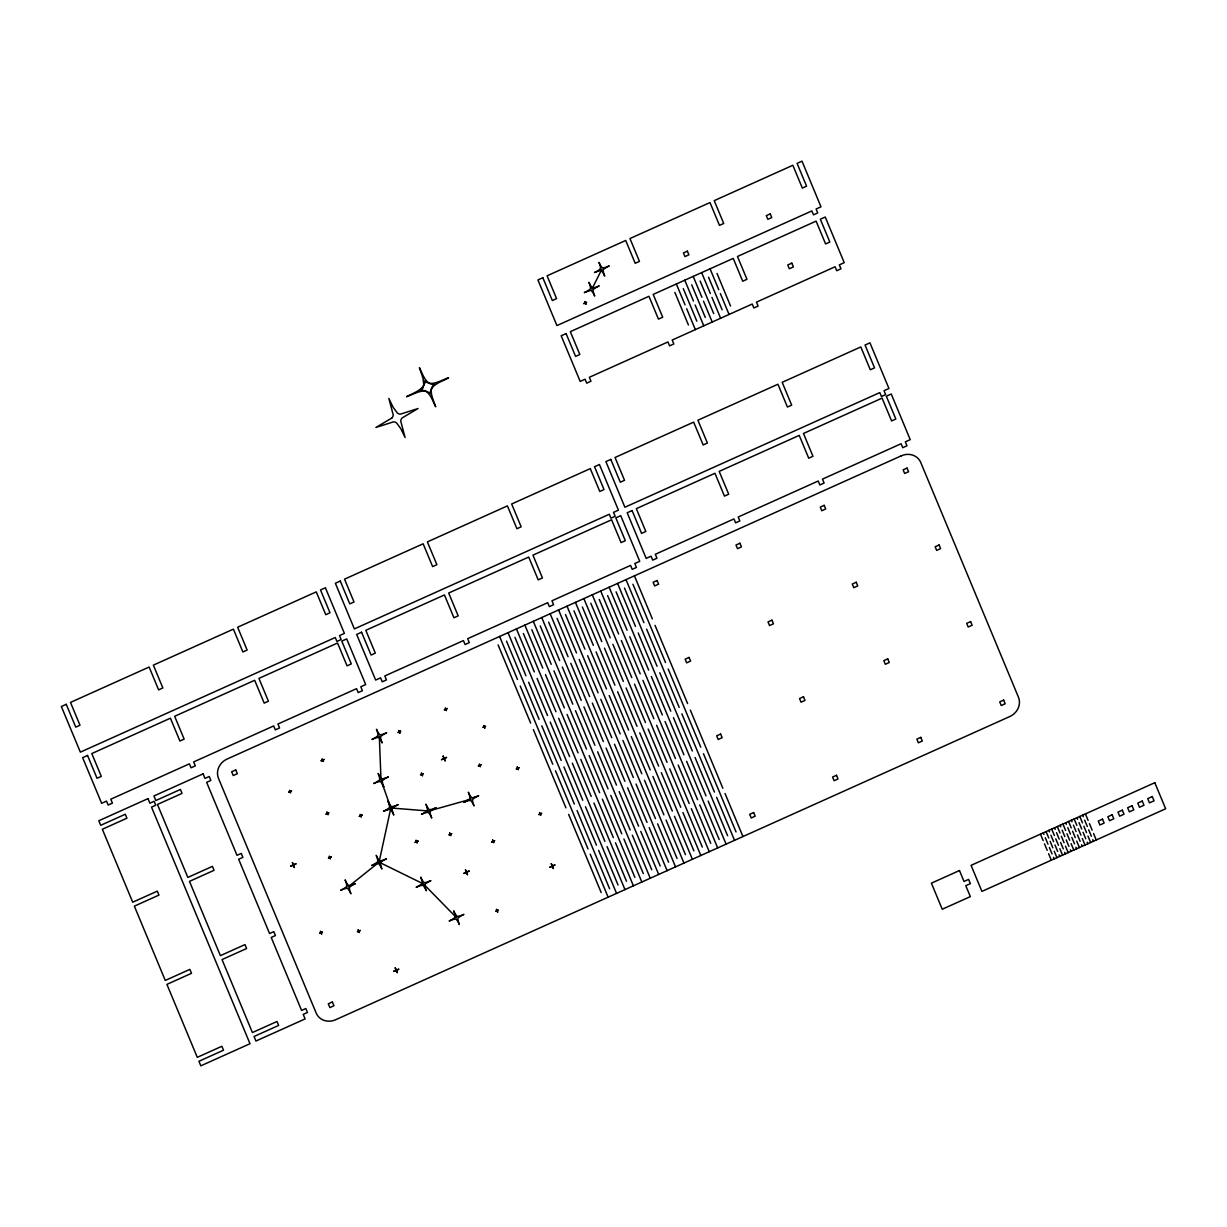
<?xml version="1.0" encoding="UTF-8"?>
<svg xmlns="http://www.w3.org/2000/svg" width="1227" height="1227" viewBox="0 0 1227 1227"><rect width="100%" height="100%" fill="white"/><g stroke="black" fill="none" stroke-linecap="round" stroke-linejoin="round"><path stroke-width="1.5" d="M395.769 969.928L395.677 970.189A7.776 7.101 -32.4 0 1 393.576 971.431A7.776 7.101 -32.4 0 1 395.784 970.726M444.588 758.915L444.772 758.501A7.209 6.58 -32.4 0 1 446.613 757.442M551.813 865.802L551.644 866.17A7.209 6.58 -32.4 0 1 549.803 867.244M348.054 886.952L379.066 862.167L390.846 807.964L381.014 780.219L379.312 736.108M591.828 289.219L601.859 269.234M443.53 758.455L443.653 758.117A6.672 6.089 -32.4 0 0 443.192 756.384L443.1 756.047M383.79 860.142L380.891 862.136A1.626 1.472 -32.4 0 0 380.385 863.287L380.677 865.372M583.761 303.606L583.945 303.529A3.712 3.374 -32.4 0 1 584.972 303.192M444.373 709.866L444.573 709.773A3.712 3.374 -32.4 0 1 445.6 709.451M288.606 792.305L288.79 792.213A3.712 3.374 -32.4 0 1 289.817 791.89M290.431 791.614A4.003 3.65 -32.4 0 1 291.459 791.047L291.551 790.97M441.459 759.712L441.812 759.559A7.209 6.58 -32.4 0 0 443.484 758.562M326.045 814.161L326.244 814.068A3.712 3.374 -32.4 0 1 327.256 813.746M422.165 774.068A3.712 3.374 -32.4 0 0 423.177 773.716L423.376 773.654M359.296 816.4L359.496 816.323A3.712 3.374 -32.4 0 1 360.523 816.001M361.029 815.495A3.712 3.374 -32.4 0 0 362.042 815.142L362.256 815.081M478.361 765.955L478.561 765.863A3.712 3.374 -32.4 0 1 479.588 765.541M481.321 764.62L481.122 764.712A4.003 3.65 -32.4 0 0 480.186 765.265M290.707 866.201L291.044 866.047A6.672 6.089 -32.4 0 1 292.885 865.464L293.314 865.648A7.776 7.101 -32.4 0 1 294.327 867.489M293.82 864.56A6.672 6.089 -32.4 0 0 295.646 863.931L296.014 863.823M516.322 768.992L516.521 768.915A3.712 3.374 -32.4 0 1 517.533 768.593M331.29 856.86L331.183 856.906A3.712 3.374 -32.4 0 1 330.063 857.274M415.125 842.366L415.324 842.274A3.712 3.374 -32.4 0 1 416.352 841.952M416.95 841.676A4.003 3.65 -32.4 0 1 417.993 841.108L418.085 841.032M450.478 834.069A3.712 3.374 -32.4 0 0 451.49 833.731L451.689 833.654M540.401 813.746A3.712 3.374 -32.4 0 0 541.414 813.394L541.613 813.332M491.674 841.983L491.874 841.906A3.712 3.374 -32.4 0 1 492.886 841.569M493.499 841.293A4.003 3.65 -32.4 0 1 494.542 840.725L494.619 840.664M552.763 865.71A6.672 6.089 -32.4 0 0 554.589 865.096L554.957 864.974M400.523 731.307L400.723 731.231A4.003 3.65 -32.4 0 0 399.588 731.875M291.351 791.062L291.459 791.016A3.712 3.374 -32.4 0 1 290.339 791.384M417.886 841.124L417.978 841.078A3.712 3.374 -32.4 0 1 416.858 841.446M494.435 840.74L494.527 840.71A3.712 3.374 -32.4 0 1 493.407 841.062M384.48 778.409L382.287 778.854A1.626 1.472 -32.4 0 1 381.122 778.455L379.296 775.832A35.644 32.531 -32.4 0 1 378.161 773.378A30.537 27.884 -32.4 0 1 379.419 777.013L379.695 779.099A1.626 1.472 -32.4 0 1 379.174 780.249L376.29 782.243A35.644 32.531 -32.4 0 1 373.637 783.532A30.537 27.884 -32.4 0 1 377.517 782.013L379.726 781.584A1.626 1.472 -32.4 0 1 380.891 781.982L382.717 784.62A35.644 32.531 -32.4 0 1 383.852 787.074A30.537 27.884 -32.4 0 1 382.594 783.439L382.333 781.338A1.626 1.472 -32.4 0 1 382.839 780.188L385.738 778.209A35.644 32.531 -32.4 0 1 388.376 776.906A30.537 27.884 -32.4 0 1 384.496 778.424M387.364 809.789L389.572 809.329A1.626 1.472 -32.4 0 1 390.723 809.728L392.563 812.366A35.644 32.531 -32.4 0 1 393.698 814.82M474.68 797.243L472.472 797.688A1.626 1.472 -32.4 0 1 471.306 797.289L469.481 794.667A35.644 32.531 -32.4 0 1 468.346 792.213A30.537 27.884 -32.4 0 1 469.604 795.848L469.88 797.949A1.626 1.472 -32.4 0 1 469.358 799.084L466.475 801.078A35.644 32.531 -32.4 0 1 463.821 802.366A30.537 27.884 -32.4 0 1 467.702 800.863L469.926 800.433A1.626 1.472 -32.4 0 1 471.076 800.832L472.901 803.455A35.644 32.531 -32.4 0 1 474.036 805.909A30.537 27.884 -32.4 0 1 472.778 802.274L472.518 800.173A1.626 1.472 -32.4 0 1 473.024 799.038L475.923 797.044A35.644 32.531 -32.4 0 1 478.576 795.756M471.199 799.068L428.806 811.016L390.846 807.964M293.82 864.514L293.391 864.375A7.776 7.101 -32.4 0 1 292.379 862.535A7.776 7.101 -32.4 0 1 292.931 864.59L292.762 864.958A7.209 6.58 -32.4 0 1 290.86 866.078M552.702 865.679L552.411 865.587A7.776 7.101 -32.4 0 1 551.322 863.685M396.658 969.805L396.367 969.713A7.776 7.101 -32.4 0 1 395.278 967.812M395.784 970.787L396.198 970.925A7.776 7.101 -32.4 0 1 397.226 972.781A7.776 7.101 -32.4 0 1 396.674 970.71L396.904 970.281A7.776 7.101 -32.4 0 1 398.913 969.146A7.776 7.101 -32.4 0 1 396.72 969.851M379.066 862.167L423.514 883.961L456.536 917.704M444.082 759.145L443.714 759.007A6.672 6.089 -32.4 0 0 441.827 759.59M466.505 871.63L466.92 871.783A7.776 7.101 -32.4 0 0 469.097 871.032M517.227 766.967L517.303 767.151A3.712 3.374 -32.4 0 1 517.549 768.102M517.794 768.669A4.003 3.65 -32.4 0 1 518.3 769.62L518.361 769.697M484.45 727.044A3.712 3.374 -32.4 0 0 484.726 727.994L484.772 728.178M479.834 765.617A4.003 3.65 -32.4 0 1 480.355 766.568L480.417 766.66M446.091 709.421A3.712 3.374 -32.4 0 0 446.367 710.372L446.429 710.571M492.579 839.958L492.656 840.127A3.712 3.374 -32.4 0 1 492.901 841.093M493.683 842.596L493.714 842.688A4.003 3.65 -32.4 0 0 493.147 841.661M445.14 760.97L445.018 760.648A7.209 6.58 -32.4 0 0 444.113 759.114M449.649 832.949L449.726 833.133A3.712 3.374 -32.4 0 1 449.972 834.099M465.432 869.805L465.57 870.127A6.672 6.089 -32.4 0 1 466.03 871.86L465.831 872.244A7.776 7.101 -32.4 0 1 463.791 873.425A7.776 7.101 -32.4 0 1 465.999 872.704L466.413 872.903A7.209 6.58 -32.4 0 1 467.38 874.59L467.487 874.728M398.668 730.525L398.744 730.709A3.712 3.374 -32.4 0 1 399.005 731.66M399.235 732.228A4.003 3.65 -32.4 0 1 399.741 733.179L399.818 733.255M416.03 840.326L416.106 840.51A3.712 3.374 -32.4 0 1 416.367 841.477M326.949 812.121L327.026 812.305A3.712 3.374 -32.4 0 1 327.272 813.256M358.223 929.79L358.299 929.974A3.712 3.374 -32.4 0 1 358.545 930.925M320.492 931.278L320.569 931.462A4.003 3.65 -32.4 0 0 321.06 932.305M321.06 932.98A4.003 3.65 -32.4 0 1 321.566 933.931L321.627 934.023M1085.404 813.915L1088.104 820.372M1089.469 823.67L1092.153 830.127M1093.564 833.516L1096.263 839.989M1082.597 815.173L1083.257 816.768M1084.622 820.05L1087.321 826.523M1088.686 829.805L1091.37 836.262M1092.782 839.651L1093.456 841.247M1079.791 816.446L1082.475 822.903M1083.855 826.185L1086.539 832.658M1087.95 836.047L1090.634 842.504M1076.984 817.703L1077.643 819.299M1079.008 822.581L1081.708 829.038M1083.073 832.335L1085.757 838.793M1087.168 842.182L1087.828 843.777M1074.177 818.961L1076.861 825.434M1078.226 828.716L1080.926 835.188M1082.337 838.578L1085.021 845.035M1071.355 820.234L1072.03 821.814M1073.395 825.111L1076.079 831.569M1077.444 834.851L1080.143 841.323M1081.554 844.713L1082.214 846.308M1068.548 821.492L1071.248 827.964M1072.613 831.246L1075.297 837.704M1076.708 841.093L1079.407 847.566M1065.742 822.75L1066.401 824.345M1067.766 827.627L1070.465 834.099M1071.831 837.381L1074.53 843.854M1075.941 847.228L1076.6 848.823M1062.935 824.023L1065.619 830.48M1066.999 833.777L1069.683 840.234M1071.094 843.624L1073.794 850.096M1060.128 825.28L1060.788 826.875M1062.153 830.158L1064.852 836.63M1066.217 839.912L1068.901 846.369M1070.312 849.759L1070.972 851.354M1057.321 826.553L1060.005 833.01M1061.37 836.293L1064.07 842.765M1065.481 846.155L1068.165 852.612M1054.514 827.811L1055.174 829.406M1056.539 832.688L1059.223 839.145M1060.588 842.443L1063.288 848.9M1064.699 852.29L1065.358 853.885M1051.692 829.069L1054.392 835.541M1055.757 838.823L1058.441 845.296M1059.852 848.685L1062.551 855.142M1048.886 830.342L1049.545 831.921M1050.926 835.219L1053.61 841.676M1054.975 844.958L1057.674 851.431M1059.085 854.82L1059.745 856.415M1046.079 831.599L1048.778 838.072M1050.143 841.354L1052.827 847.811M1054.238 851.201L1056.938 857.673M1043.272 832.857L1043.932 834.452M1045.297 837.734L1047.996 844.207M1049.361 847.489L1052.045 853.961M1053.456 857.336L1054.116 858.931M1040.465 834.13L1043.149 840.587M1044.514 843.885L1047.214 850.342M1048.625 853.731L1051.309 860.204M716.997 273.437L730.556 306.029M710.065 268.82L718.761 289.695M720.372 293.59L729.068 314.465M708.562 277.241L722.136 309.817M701.645 272.609L710.326 293.483M711.951 297.379L720.632 318.253M700.142 281.029L713.7 313.606M693.209 276.397L701.905 297.271M703.516 301.167L712.212 322.041M691.706 284.817L705.28 317.41M684.789 280.185L693.47 301.06M695.095 304.956L703.777 325.83M683.286 288.606L696.844 321.198M676.353 283.989L685.049 304.848M686.675 308.744L695.356 329.618M674.865 292.394L688.424 324.986M634.436 575.831L652.335 618.853M655.049 625.371L687.611 703.577M690.326 710.096L722.872 788.317M725.05 793.532L742.948 836.538M632.933 584.251L665.494 662.457M668.194 668.976L700.755 747.197M703.47 753.715L736.031 831.921M626 579.619L643.914 622.641M646.629 629.16L679.175 707.381M681.89 713.884L714.451 792.105M716.614 797.32L734.528 840.342M624.497 588.04L657.058 666.246M659.773 672.764L692.335 750.985M695.049 757.504L727.596 835.71M617.58 583.423L635.479 626.43M638.193 632.948L670.755 711.169M673.47 717.688L706.016 795.894M708.194 801.108L726.093 844.13M616.077 591.828L648.638 670.034M651.353 676.552L683.899 754.774M686.614 761.292L719.175 839.498M609.144 587.212L627.058 630.218M629.773 636.736L662.319 714.958M665.034 721.476L697.596 799.682M699.773 804.897L717.672 847.918M607.641 595.616L640.203 673.838M642.917 680.356L675.479 758.562M678.194 765.081L710.74 843.286M600.724 591L618.623 634.006M621.337 640.525L653.899 718.746M656.614 725.264L689.175 803.47M691.338 808.685L709.252 851.707M599.221 599.405L631.782 677.626M634.497 684.145L667.043 762.35M669.758 768.869L702.319 847.09M592.288 594.788L610.202 637.81M612.917 644.328L645.463 722.534M648.178 729.053L680.74 807.259M682.918 812.473L700.816 855.495M590.8 603.193L623.347 681.414M626.061 687.933L658.623 766.139M661.338 772.657L693.884 850.878M583.868 598.577L601.767 641.598M604.482 648.117L637.043 726.323M639.758 732.841L672.319 811.062M674.482 816.277L692.396 859.283M582.365 606.997L614.926 685.203M617.641 691.721L650.187 769.927M652.902 776.446L685.464 854.667M575.448 602.365L593.347 645.387M596.061 651.905L628.623 730.111M631.322 736.629L663.884 814.851M666.062 820.065L683.96 863.072M573.945 610.785L606.491 688.991M609.205 695.51L641.767 773.731M644.482 780.234L677.043 858.455M567.012 606.153L584.926 649.175M587.626 655.693L620.187 733.899M622.902 740.418L655.463 818.639M657.626 823.854L675.54 866.86M565.509 614.574L598.07 692.78M600.785 699.298L633.347 777.519M636.046 784.038L668.608 862.244M558.592 609.942L576.491 652.963M579.205 659.482L611.767 737.703M614.482 744.206L647.028 822.427M649.206 827.642L667.105 870.664M557.089 618.362L589.635 696.568M592.35 703.086L624.911 781.308M627.626 787.826L660.187 866.032M550.156 613.745L568.07 656.752M570.785 663.27L603.331 741.491M606.046 748.01L638.607 826.216M640.77 831.431L658.684 874.452M548.653 622.15L581.215 700.356M583.929 706.875L616.491 785.096M619.19 791.614L651.752 869.82M541.736 617.534L559.635 660.54M562.349 667.059L594.911 745.28M597.626 751.798L630.172 830.004M632.35 835.219L650.249 878.241M540.233 625.939L572.794 704.16M575.494 710.678L608.055 788.884M610.77 795.403L643.331 873.609M533.3 621.322L551.214 664.328M553.929 670.847L586.475 749.068M589.19 755.587L621.752 833.793M623.914 839.007L641.828 882.029M531.797 629.727L564.359 707.948M567.073 714.467L599.635 792.673M602.35 799.191L634.896 877.412M524.88 625.11L542.779 668.132M545.494 674.651L578.055 752.857M580.77 759.375L613.316 837.581M615.494 842.796L633.393 885.817M523.377 633.515L555.938 711.737M558.653 718.255L591.199 796.461M593.914 802.979L626.476 881.201M516.444 628.899L534.358 671.921M537.073 678.439L569.619 756.645M572.334 763.163L604.896 841.385M607.074 846.599L624.972 889.606M514.941 637.319L547.503 715.525M550.217 722.043L582.779 800.249M585.494 806.768L618.04 884.989M508.024 632.687L525.923 675.709M528.638 682.227L561.199 760.433M563.914 766.952L596.475 845.173M598.638 850.388L616.552 893.394M506.521 641.107L539.082 719.313M541.797 725.832L574.343 804.053M577.058 810.556L609.62 888.777M499.588 636.476L517.503 679.497M520.217 686.016L552.763 764.222M555.478 770.74L588.04 848.961M590.218 854.176L608.117 897.182M498.101 644.896L530.647 723.102M533.362 729.62L565.923 807.841M568.638 814.36L601.184 892.566M467.426 874.575L467.364 874.406A6.672 6.089 -32.4 0 1 466.889 872.688M399.741 733.086L399.772 733.179A3.712 3.374 -32.4 0 1 399.481 732.12M321.566 933.839L321.597 933.931A3.712 3.374 -32.4 0 1 321.305 932.873M458.146 920.925L457.855 918.824A1.626 1.472 -32.4 0 1 458.377 917.673L461.26 915.695A35.644 32.531 -32.4 0 1 463.913 914.391A30.537 27.884 -32.4 0 1 460.018 915.909L457.809 916.339A1.626 1.472 -32.4 0 1 456.659 915.94L454.834 913.317A35.644 32.531 -32.4 0 1 453.699 910.863A30.537 27.884 -32.4 0 1 454.956 914.498L455.217 916.584A1.626 1.472 -32.4 0 1 454.711 917.735L451.812 919.729A35.644 32.531 -32.4 0 1 449.159 921.017A30.537 27.884 -32.4 0 1 453.054 919.498L455.263 919.069A1.626 1.472 -32.4 0 1 456.413 919.468L458.254 922.106A35.644 32.531 -32.4 0 1 459.389 924.56A30.537 27.884 -32.4 0 1 458.131 920.925M427.195 807.811L427.487 809.897A1.626 1.472 -32.4 0 1 426.965 811.047L424.082 813.026A35.644 32.531 -32.4 0 1 421.428 814.329A30.537 27.884 -32.4 0 1 425.324 812.811L427.533 812.381A1.626 1.472 -32.4 0 1 428.683 812.78L430.508 815.418A35.644 32.531 -32.4 0 1 431.643 817.857M554.788 865.096A7.209 6.58 -32.4 0 0 552.932 866.124L552.779 866.477A7.776 7.101 -32.4 0 0 553.377 868.609A7.776 7.101 -32.4 0 0 552.303 866.768L551.843 866.661A6.672 6.089 -32.4 0 0 550.003 867.244M551.23 863.731A7.776 7.101 -32.4 0 1 551.874 865.756M467.088 872.213A7.776 7.101 -32.4 0 1 469.128 871.124M466.459 871.661A7.209 6.58 -32.4 0 1 465.554 869.958M395.171 967.858A7.776 7.101 -32.4 0 1 395.83 969.882M416.843 841.937A3.712 3.374 -32.4 0 0 417.119 842.888L417.18 843.072A4.003 3.65 -32.4 0 0 416.597 842.044M416.613 841.369A4.003 3.65 -32.4 0 1 416.091 840.418M416.26 841.722A4.003 3.65 -32.4 0 1 415.217 842.305M518.315 769.513A3.712 3.374 -32.4 0 1 518.039 768.562M518.147 768.301A4.003 3.65 -32.4 0 1 519.174 767.734M519.067 767.734A3.712 3.374 -32.4 0 1 518.055 768.087M517.794 767.995A4.003 3.65 -32.4 0 1 517.288 767.044M517.441 768.363A4.003 3.65 -32.4 0 1 516.414 768.93M359.036 931.385A3.712 3.374 -32.4 0 0 359.312 932.336L359.358 932.52A4.003 3.65 -32.4 0 0 358.79 931.492M359.143 931.124A4.325 3.942 -32.4 0 1 360.278 930.526M360.247 930.465A4.325 3.942 -32.4 0 1 359.051 930.91M358.79 930.818A4.003 3.65 -32.4 0 1 358.284 929.867M358.437 931.186A4.325 3.942 -32.4 0 1 357.302 931.799A4.325 3.942 -32.4 0 1 358.529 931.4M484.558 726.783A4.003 3.65 -32.4 0 1 485.585 726.215L485.493 726.231A3.712 3.374 -32.4 0 1 484.466 726.568M484.205 726.476A4.003 3.65 -32.4 0 1 483.699 725.525L483.714 725.617A3.712 3.374 -32.4 0 1 483.959 726.583M483.852 726.844A4.003 3.65 -32.4 0 1 482.825 727.412L482.932 727.396A3.712 3.374 -32.4 0 1 483.944 727.059M484.205 727.151A4.003 3.65 -32.4 0 1 484.711 728.102M497.641 912.121A4.325 3.942 -32.4 0 1 497.272 910.986M497.395 910.741A4.003 3.65 -32.4 0 1 498.423 910.158L498.331 910.189A3.712 3.374 -32.4 0 1 497.303 910.511M497.042 910.434A4.325 3.942 -32.4 0 1 496.506 909.376M496.444 909.406A4.325 3.942 -32.4 0 1 496.812 910.526M496.69 910.787A4.003 3.65 -32.4 0 1 495.662 911.354L495.754 911.339A3.712 3.374 -32.4 0 1 496.782 911.017M497.042 911.094A4.325 3.942 -32.4 0 1 497.579 912.136M493.668 842.504A3.712 3.374 -32.4 0 1 493.392 841.553M493.147 840.986A4.003 3.65 -32.4 0 1 492.64 840.035M492.794 841.354A4.003 3.65 -32.4 0 1 491.766 841.921M327.778 813.24A3.712 3.374 -32.4 0 0 328.79 812.887L328.989 812.826A4.003 3.65 -32.4 0 0 327.87 813.47M327.517 813.148A4.003 3.65 -32.4 0 1 327.011 812.197M327.164 813.516A4.003 3.65 -32.4 0 1 326.137 814.084M327.517 813.823A4.003 3.65 -32.4 0 1 328.023 814.774L328.008 814.682A3.712 3.374 -32.4 0 1 327.762 813.716M446.107 708.945A3.712 3.374 -32.4 0 0 447.119 708.608L447.334 708.531A4.003 3.65 -32.4 0 0 446.199 709.175M445.861 708.869A4.003 3.65 -32.4 0 1 445.34 707.918L445.355 708.01A3.712 3.374 -32.4 0 1 445.616 708.976M445.508 709.221A4.003 3.65 -32.4 0 1 444.465 709.789M445.846 709.528A4.003 3.65 -32.4 0 1 446.352 710.479M345.201 880.096A35.644 32.531 -32.4 0 0 346.336 882.55L348.161 885.188A1.626 1.472 -32.4 0 0 349.327 885.587L351.535 885.127A30.537 27.884 -32.4 0 0 355.416 883.609A35.644 32.531 -32.4 0 0 352.762 884.928L349.879 886.922A1.626 1.472 -32.4 0 0 349.373 888.057L349.649 890.158A30.537 27.884 -32.4 0 0 350.922 893.777A35.644 32.531 -32.4 0 0 349.756 891.339L347.931 888.716A1.626 1.472 -32.4 0 0 346.781 888.317L344.572 888.762A30.537 27.884 -32.4 0 0 340.677 890.281A35.644 32.531 -32.4 0 0 343.33 888.962L346.213 886.983A1.626 1.472 -32.4 0 0 346.735 885.833L346.443 883.731A30.537 27.884 -32.4 0 0 345.186 880.112M585.494 302.686A3.712 3.374 -32.4 0 0 586.506 302.348L586.705 302.287A4.003 3.65 -32.4 0 0 585.586 302.916M585.233 302.609A4.325 3.942 -32.4 0 1 584.696 301.566M584.635 301.597A4.325 3.942 -32.4 0 1 585.003 302.716M584.88 302.962A4.003 3.65 -32.4 0 1 583.853 303.544M585.233 303.284A4.325 3.942 -32.4 0 1 585.77 304.327M585.831 304.296A4.325 3.942 -32.4 0 1 585.463 303.176M584.451 292.532A35.644 32.531 -32.4 0 0 587.104 291.228L590.003 289.25A1.626 1.472 -32.4 0 0 590.509 288.1L590.218 286.014A30.537 27.884 -32.4 0 0 588.96 282.379A35.644 32.531 -32.4 0 0 590.11 284.833L591.951 287.455A1.626 1.472 -32.4 0 0 593.101 287.854L595.31 287.409A30.537 27.884 -32.4 0 0 599.19 285.891A35.644 32.531 -32.4 0 0 596.552 287.195L593.653 289.189A1.626 1.472 -32.4 0 0 593.147 290.339L593.439 292.425A30.537 27.884 -32.4 0 0 594.696 296.06A35.644 32.531 -32.4 0 0 593.546 293.606L591.705 290.983A1.626 1.472 -32.4 0 0 590.555 290.584L588.346 291.029A30.537 27.884 -32.4 0 0 584.466 292.547M478.561 795.725A30.537 27.884 -32.4 0 1 474.68 797.259M387.364 809.774A30.537 27.884 -32.4 0 0 383.484 811.308A35.644 32.531 -32.4 0 0 386.122 809.989L389.02 807.995A1.626 1.472 -32.4 0 0 389.526 806.86L389.235 804.759A30.537 27.884 -32.4 0 0 387.977 801.139A35.644 32.531 -32.4 0 0 389.128 803.578L390.968 806.2A1.626 1.472 -32.4 0 0 392.119 806.599L394.327 806.154A30.537 27.884 -32.4 0 0 398.208 804.636A35.644 32.531 -32.4 0 0 395.569 805.955L392.686 807.933A1.626 1.472 -32.4 0 0 392.165 809.084L392.456 811.185A30.537 27.884 -32.4 0 0 393.714 814.805M427.211 807.795A30.537 27.884 -32.4 0 0 425.938 804.191A35.644 32.531 -32.4 0 0 427.088 806.63L428.929 809.253A1.626 1.472 -32.4 0 0 430.079 809.651L432.287 809.207A30.537 27.884 -32.4 0 0 436.168 807.688A35.644 32.531 -32.4 0 0 433.53 809.007L430.631 810.986A1.626 1.472 -32.4 0 0 430.125 812.136L430.401 814.222A30.537 27.884 -32.4 0 0 431.674 817.857M383.79 860.142A35.644 32.531 -32.4 0 1 386.444 858.854A30.537 27.884 -32.4 0 1 382.548 860.372L380.339 860.802A1.626 1.472 -32.4 0 1 379.189 860.403L377.364 857.765A35.644 32.531 -32.4 0 1 376.229 855.311A30.537 27.884 -32.4 0 1 377.487 858.946L377.747 861.047A1.626 1.472 -32.4 0 1 377.241 862.198L374.342 864.176A35.644 32.531 -32.4 0 1 371.689 865.48A30.537 27.884 -32.4 0 1 375.585 863.961L377.793 863.532A1.626 1.472 -32.4 0 1 378.944 863.931L380.769 866.553A35.644 32.531 -32.4 0 1 381.904 869.007A30.537 27.884 -32.4 0 1 380.646 865.372M480.355 766.461A3.712 3.374 -32.4 0 1 480.079 765.51M481.107 764.682A3.712 3.374 -32.4 0 1 480.094 765.034M479.849 764.942A4.003 3.65 -32.4 0 1 479.328 763.992L479.343 764.099A3.712 3.374 -32.4 0 1 479.604 765.05M479.496 765.311A4.003 3.65 -32.4 0 1 478.453 765.878M400.508 731.292A3.712 3.374 -32.4 0 1 399.496 731.645M399.25 731.553A4.003 3.65 -32.4 0 1 398.729 730.602M398.898 731.921A4.003 3.65 -32.4 0 1 397.855 732.488L397.962 732.473A3.712 3.374 -32.4 0 1 398.99 732.151M290.078 791.308A4.003 3.65 -32.4 0 1 289.572 790.357L289.572 790.449A3.712 3.374 -32.4 0 1 289.833 791.415M289.725 791.66A4.003 3.65 -32.4 0 1 288.698 792.243M290.078 791.982A4.003 3.65 -32.4 0 1 290.584 792.933L290.569 792.826A3.712 3.374 -32.4 0 1 290.324 791.875M540.371 814.222A4.325 3.942 -32.4 0 0 540.739 815.357A4.325 3.942 -32.4 0 0 540.141 814.329M540.493 813.976A4.003 3.65 -32.4 0 1 541.521 813.409M540.141 813.67A4.325 3.942 -32.4 0 1 539.604 812.611M539.543 812.642A4.325 3.942 -32.4 0 1 539.911 813.762M539.788 814.022A4.003 3.65 -32.4 0 1 538.76 814.59L538.852 814.575A3.712 3.374 -32.4 0 1 539.88 814.253M330.048 857.75A4.325 3.942 -32.4 0 0 330.4 858.885A4.325 3.942 -32.4 0 0 329.818 857.857M330.155 857.504A4.003 3.65 -32.4 0 1 331.198 856.937M329.802 857.198A4.325 3.942 -32.4 0 1 329.265 856.139A4.325 3.942 -32.4 0 1 329.572 857.29M329.465 857.55A4.003 3.65 -32.4 0 1 328.422 858.118L328.529 858.102A3.712 3.374 -32.4 0 1 329.557 857.78M422.502 775.679A4.325 3.942 -32.4 0 1 422.134 774.544M422.257 774.298A4.003 3.65 -32.4 0 1 423.284 773.731M421.904 773.992A4.325 3.942 -32.4 0 1 421.367 772.933A4.325 3.942 -32.4 0 1 421.674 774.084M421.551 774.344A4.003 3.65 -32.4 0 1 420.524 774.912L420.631 774.897A3.712 3.374 -32.4 0 1 421.643 774.574M421.904 774.651A4.325 3.942 -32.4 0 1 422.441 775.694M321.413 932.627A4.325 3.942 -32.4 0 1 322.548 932.014A4.325 3.942 -32.4 0 1 321.321 932.413M320.538 931.477A3.712 3.374 -32.4 0 1 320.814 932.428M320.707 932.673A4.325 3.942 -32.4 0 1 319.572 933.287A4.325 3.942 -32.4 0 1 320.799 932.888M450.462 834.544A3.712 3.374 -32.4 0 0 450.738 835.495L450.784 835.694A4.003 3.65 -32.4 0 0 450.217 834.667M450.57 834.299A4.003 3.65 -32.4 0 1 451.597 833.731M450.217 833.992A4.003 3.65 -32.4 0 1 449.711 833.041M449.864 834.345A4.003 3.65 -32.4 0 1 448.837 834.912L448.929 834.897A3.712 3.374 -32.4 0 1 449.956 834.575M323.146 761.338A3.712 3.374 -32.4 0 1 322.87 760.387M322.977 760.126A4.325 3.942 -32.4 0 1 324.112 759.528M324.097 759.467A4.325 3.942 -32.4 0 1 322.885 759.912M322.64 759.82A4.003 3.65 -32.4 0 1 322.118 758.869L322.134 758.976A3.712 3.374 -32.4 0 1 322.394 759.927M322.287 760.188A4.325 3.942 -32.4 0 1 321.152 760.801M321.167 760.847A4.325 3.942 -32.4 0 1 322.379 760.403M322.624 760.495A4.003 3.65 -32.4 0 1 323.13 761.446M294.434 867.443A7.776 7.101 -32.4 0 1 293.774 865.418M293.989 864.958A7.209 6.58 -32.4 0 1 295.845 863.931M445.048 760.633A6.672 6.089 -32.4 0 1 444.557 758.915M446.413 757.442A6.672 6.089 -32.4 0 1 444.588 758.056L444.266 757.949A7.209 6.58 -32.4 0 1 443.208 756.2M361.014 815.97A4.325 3.942 -32.4 0 0 361.367 817.09A4.325 3.942 -32.4 0 0 360.784 816.078M361.121 815.71A4.003 3.65 -32.4 0 1 362.164 815.142M360.769 815.403A4.325 3.942 -32.4 0 1 360.232 814.36A4.325 3.942 -32.4 0 1 360.539 815.51M360.431 815.771A4.003 3.65 -32.4 0 1 359.388 816.338M423.76 384.496L423.085 387.793L420.524 390.401C429.297 388.76 432.456 400.83 435.677 406.797C433.637 400.125 427.441 389.526 434.573 384.082C425.8 385.707 422.625 373.652 419.404 367.686L423.008 378.299L423.76 384.496M425.14 382.395C422.732 390.385 413.054 393.023 406.474 396.72C413.407 394.649 424.051 387.072 430.263 393.76C429.772 384.572 442.287 381.643 448.607 377.763C441.674 379.818 431.045 387.395 424.833 380.723L425.14 382.395M391.75 418.085L375.907 427.471L393.33 421.904A4.632 4.233 -32.4 0 1 396.628 423.039L400.8 428.637L405.109 437.548L400.754 421.183A4.632 4.233 -32.4 0 1 402.211 417.901L418.039 408.514L400.615 414.097A4.632 4.233 -32.4 0 1 397.318 412.947L393.161 407.364L388.836 398.438L393.207 414.803A4.632 4.233 -32.4 0 1 391.75 418.085M600.018 269.265L597.135 271.244A35.644 32.531 -32.4 0 1 594.481 272.547A30.537 27.884 -32.4 0 1 598.362 271.029L600.57 270.6A1.626 1.472 -32.4 0 1 601.736 270.998L603.561 273.621A35.644 32.531 -32.4 0 1 604.696 276.075A30.537 27.884 -32.4 0 1 603.439 272.455L603.178 270.354A1.626 1.472 -32.4 0 1 603.684 269.204L606.583 267.225A35.644 32.531 -32.4 0 1 609.221 265.922A30.537 27.884 -32.4 0 1 605.34 267.44L603.132 267.869A1.626 1.472 -32.4 0 1 601.966 267.471L600.141 264.848A35.644 32.531 -32.4 0 1 599.006 262.394A30.537 27.884 -32.4 0 1 600.264 266.014L600.54 268.115A1.626 1.472 -32.4 0 1 600.018 269.265M377.487 736.139L374.588 738.117A35.644 32.531 -32.4 0 1 371.934 739.421A30.537 27.884 -32.4 0 1 375.83 737.902L378.039 737.473A1.626 1.472 -32.4 0 1 379.204 737.872L381.03 740.495A35.644 32.531 -32.4 0 1 382.164 742.948A30.537 27.884 -32.4 0 1 380.907 739.314L380.631 737.228A1.626 1.472 -32.4 0 1 381.152 736.077L384.036 734.083A35.644 32.531 -32.4 0 1 386.689 732.795A30.537 27.884 -32.4 0 1 382.809 734.313L380.585 734.743A1.626 1.472 -32.4 0 1 379.434 734.344L377.609 731.706A35.644 32.531 -32.4 0 1 376.474 729.252A30.537 27.884 -32.4 0 1 377.732 732.887L377.993 734.988A1.626 1.472 -32.4 0 1 377.487 736.139M421.674 883.992L418.79 885.971A35.644 32.531 -32.4 0 1 416.137 887.274A30.537 27.884 -32.4 0 1 420.017 885.756L422.241 885.327A1.626 1.472 -32.4 0 1 423.392 885.725L425.217 888.348A35.644 32.531 -32.4 0 1 426.352 890.802A30.537 27.884 -32.4 0 1 425.094 887.167L424.833 885.081A1.626 1.472 -32.4 0 1 425.34 883.931L428.238 881.952A35.644 32.531 -32.4 0 1 430.892 880.649A30.537 27.884 -32.4 0 1 426.996 882.167L424.787 882.596A1.626 1.472 -32.4 0 1 423.637 882.198L421.797 879.56A35.644 32.531 -32.4 0 1 420.662 877.106A30.537 27.884 -32.4 0 1 421.919 880.741L422.195 882.842A1.626 1.472 -32.4 0 1 421.674 883.992M542.84 277.731L537.932 279.94L556.935 325.569L811.845 210.921L813.486 214.863L817.734 212.946L816.093 209.019L820.986 206.811L801.998 161.166L797.09 163.375L806.584 186.197L802.351 188.099L792.857 165.277L714.221 200.645L723.715 223.467L719.482 225.369L709.988 202.562L629.957 238.544L639.451 261.366L635.203 263.284L625.709 240.461L547.089 275.814L556.583 298.636L552.334 300.554L542.84 277.731M687.381 251.167L683.439 252.931L684.973 256.581L688.899 254.817L687.381 251.167M770.249 213.897L766.308 215.661L767.826 219.311L771.768 217.547L770.249 213.897M566.092 333.575L561.184 335.784L580.187 381.413L585.08 379.22L586.721 383.146L590.969 381.244L589.328 377.303L667.948 341.95L669.589 345.876L673.838 343.974L672.197 340.032L752.228 304.035L753.869 307.977L758.102 306.075L756.461 302.133L835.096 266.765L836.737 270.707L840.97 268.805L839.329 264.863L844.237 262.655L825.234 217.026L820.342 219.219L829.835 242.041L825.602 243.958L816.093 221.136L737.473 256.489L746.967 279.311L742.734 281.228L733.225 258.406L653.193 294.403L662.703 317.21L658.454 319.127L648.96 296.305L570.325 331.673L579.834 354.48L575.586 356.397L566.092 333.575M791.829 263.145L787.765 264.986L789.329 268.759L793.409 266.934L791.829 263.145M66.258 704.313L61.35 706.522L80.353 752.151L335.262 637.503L336.904 641.445L341.137 639.543L339.496 635.601L344.404 633.393L325.4 587.764L320.508 589.957L330.002 612.779L325.753 614.696L316.259 591.874L237.639 627.227L247.133 650.049L242.885 651.966L233.391 629.144L153.36 665.141L162.854 687.948L158.62 689.865L149.127 667.043L70.491 702.411L79.985 725.218L75.752 727.136L66.258 704.313M340.278 581.061L335.37 583.27L354.373 628.914L609.282 514.266L610.923 518.193L615.172 516.291L613.531 512.349L618.423 510.156L599.436 464.512L594.528 466.72L604.021 489.542L599.788 491.444L590.294 468.622L511.659 503.99L521.153 526.812L516.92 528.714L507.426 505.892L427.395 541.889L436.889 564.711L432.64 566.613L423.146 543.791L344.526 579.159L354.02 601.982L349.772 603.883L340.278 581.061M610.801 459.404L605.893 461.613L624.896 507.242L879.805 392.594L881.431 396.536L885.679 394.619L884.038 390.692L888.946 388.484L869.943 342.839L865.05 345.048L874.544 367.87L870.296 369.772L860.802 346.95L782.182 382.318L791.676 405.14L787.427 407.042L777.933 384.235L697.902 420.217L707.396 443.039L703.163 444.956L693.654 422.134L615.034 457.487L624.528 480.309L620.295 482.226L610.801 459.404M87.546 755.464L82.638 757.673L101.642 803.317L106.55 801.108L108.175 805.05L112.424 803.133L110.783 799.206L189.418 763.838L191.044 767.78L195.292 765.863L193.651 761.936L273.682 725.939L275.323 729.866L279.557 727.964L277.931 724.022L356.551 688.669L358.192 692.595L362.425 690.694L360.799 686.752L365.692 684.559L346.704 638.914L341.796 641.123L351.29 663.93L347.057 665.847L337.548 643.025L258.928 678.393L268.422 701.215L264.188 703.117L254.679 680.295L174.648 716.292L184.157 739.114L179.909 741.016L170.415 718.194L91.795 753.562L101.289 776.384L97.04 778.286L87.546 755.464M361.566 632.227L356.674 634.436L375.661 680.065L380.569 677.856L382.21 681.798L386.444 679.896L384.818 675.954L463.438 640.586L465.079 644.528L469.312 642.626L467.686 638.684L547.717 602.687L549.343 606.629L553.592 604.712L551.951 600.785L630.571 565.417L632.212 569.359L636.46 567.441L634.819 563.515L639.727 561.306L620.724 515.662L615.816 517.871L625.325 540.693L621.077 542.595L611.583 519.773L532.947 555.141L542.457 577.963L538.208 579.865L528.714 557.058L448.683 593.04L458.177 615.862L453.944 617.779L444.435 594.957L365.815 630.31L375.309 653.132L371.075 655.049L361.566 632.227M632.089 510.555L627.181 512.763L646.184 558.392L651.077 556.199L652.718 560.125L656.966 558.224L655.325 554.282L733.945 518.929L735.587 522.855L739.835 520.954L738.194 517.012L818.225 481.015L819.866 484.956L824.099 483.055L822.473 479.113L901.093 443.745L902.735 447.686L906.968 445.784L905.342 441.843L910.235 439.634L891.247 394.005L886.339 396.198L895.833 419.02L891.6 420.938L882.09 398.115L803.47 433.468L812.964 456.291L808.731 458.208L799.222 435.386L719.191 471.383L728.7 494.19L724.451 496.107L714.958 473.285L636.322 508.653L645.831 531.475L641.583 533.377L632.089 510.555M901.293 455.815L227.118 759.038A15.43 14.08 -32.4 0 0 218.498 778.378L316.167 1013.027A15.43 14.08 -32.4 0 0 335.631 1019.744L1009.821 716.522A15.43 14.08 -32.4 0 0 1018.441 697.166L920.771 462.533A15.43 14.08 -32.4 0 0 901.293 455.815M147.976 798.639L98.804 820.756L100.706 825.311L125.292 814.253L126.933 818.194L102.347 829.253L132.715 902.213L157.301 891.155L158.943 895.096L134.356 906.155L165.277 980.434L189.863 969.376L191.504 973.318L166.918 984.376L197.286 1057.337L221.872 1046.278L223.513 1050.22L198.927 1061.278L200.829 1065.834L250.001 1043.717L151.519 807.136L155.752 805.219L154.111 801.292L149.878 803.194L147.976 798.639M203.099 773.854L153.927 795.97L155.829 800.525L180.415 789.467L182.041 793.394L157.455 804.452L187.838 877.428L212.424 866.369L214.065 870.311L189.479 881.369L220.4 955.649L244.986 944.591L246.612 948.517L222.026 959.575L252.409 1032.551L276.995 1021.493L278.636 1025.435L254.05 1036.493L255.937 1041.033L305.109 1018.916L303.222 1014.376L307.456 1012.459L305.83 1008.533L301.581 1010.434L271.213 937.459L275.446 935.557L273.805 931.615L269.572 933.532L238.651 859.253L242.885 857.336L241.259 853.409L237.01 855.311L206.642 782.335L210.875 780.433L209.234 776.492L205.001 778.409L203.099 773.854M235.737 769.927L231.658 771.768L233.237 775.541L237.317 773.716L235.737 769.927M657.058 580.509L653.117 582.288L654.651 585.939L658.577 584.159L657.058 580.509M739.927 543.239L735.985 545.018L737.504 548.668L741.445 546.889L739.927 543.239M824.191 505.34L820.265 507.119L821.783 510.754L825.71 508.99L824.191 505.34M907.06 468.07L903.133 469.834L904.652 473.484L908.578 471.72L907.06 468.07M689.068 657.427L685.141 659.19L686.66 662.841L690.586 661.077L689.068 657.427M771.936 620.156L768.01 621.92L769.528 625.571L773.455 623.807L771.936 620.156M856.216 582.258L852.274 584.021L853.793 587.672L857.734 585.908L856.216 582.258M939.084 544.987L935.143 546.751L936.661 550.402L940.603 548.638L939.084 544.987M720.617 734.037L716.675 735.817L718.194 739.467L722.136 737.688L720.617 734.037M803.486 696.767L799.544 698.546L801.062 702.197L805.004 700.418L803.486 696.767M887.75 658.868L883.823 660.632L885.342 664.282L889.268 662.519L887.75 658.868M970.618 621.598L966.692 623.362L968.21 627.012L972.137 625.249L970.618 621.598M332.379 1001.984L328.299 1003.809L329.879 1007.597L333.943 1005.757L332.379 1001.984M753.639 812.55L749.712 814.314L751.231 817.964L755.157 816.2L753.639 812.55M836.507 775.28L832.581 777.044L834.099 780.694L838.026 778.93L836.507 775.28M920.787 737.381L916.845 739.145L918.363 742.795L922.305 741.031L920.787 737.381M1003.655 700.111L999.714 701.875L1001.232 705.525L1005.174 703.761L1003.655 700.111M959.483 870.541L931.4 883.164L942.244 909.238L970.342 896.615L965.787 885.695L970.358 883.639L968.594 879.406L964.023 881.461L959.483 870.541M1154.806 782.703L971.078 865.342L981.922 891.4L1165.65 808.777L1154.806 782.703M1112.137 814.789L1107.858 816.722L1109.515 820.694L1113.794 818.762L1112.137 814.789M1122.322 810.173L1117.966 812.136L1119.653 816.17L1124.009 814.222L1122.322 810.173M1132.061 805.756L1127.644 807.749L1129.346 811.845L1133.779 809.866L1132.061 805.756M1142.26 801.062L1137.766 803.087L1139.5 807.259L1143.993 805.234L1142.26 801.062M1152.276 796.584L1147.705 798.639L1149.469 802.872L1154.04 800.817L1152.276 796.584M1102.506 819.161L1098.288 821.062L1099.913 824.973L1104.131 823.072L1102.506 819.161"/></g></svg>
